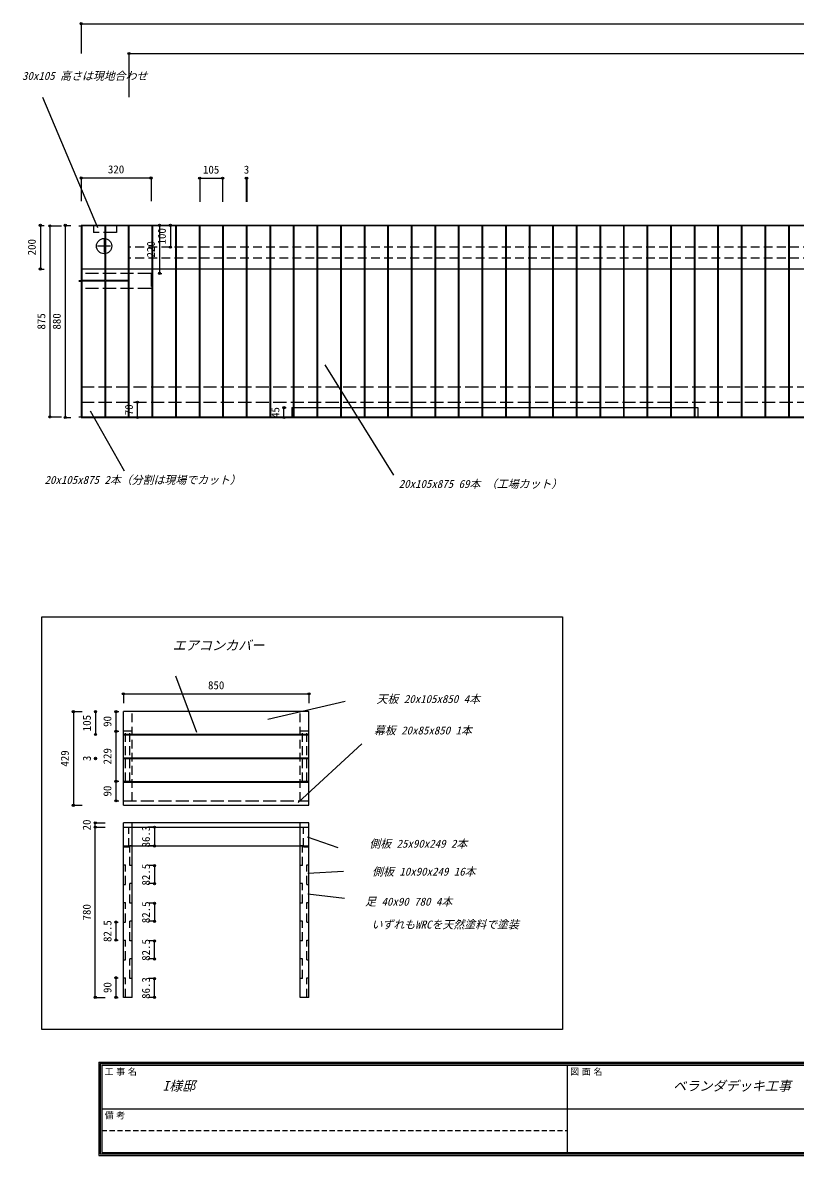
# Model space of a CAD drawing. Units: millimetres at full size. Extents: x -4053 to 4080, y -2538 to 2704.
# Drawn here: x -4053 to -513, y -2538 to 2651 of the extents above; entities that cross this region are included whole.
import ezdxf
from ezdxf.enums import TextEntityAlignment as Align

# ---------------------------------------------------------------- set-up
doc = ezdxf.new("R2010")
doc.units = ezdxf.units.MM
doc.header["$LTSCALE"] = 20
doc.header["$PDMODE"] = 32
doc.header["$PDSIZE"] = 10
for name, pattern in [('DASHED1', [1.8, 1.2, -0.6]), ('DASHED2', [3, 2, -1]), ('DASHED3', [4, 3, -1])]:
    doc.linetypes.add(name, pattern=pattern)
for name, color, linetype in [('0-0_芯', 3, 'Continuous'), ('0-B_文字', 3, 'DASHED2'), ('0-C_寸法', 4, 'Continuous'), ('F-B_文字', 4, 'Continuous')]:
    doc.layers.add(name, color=color, linetype=linetype)
doc.styles.add('ＭＳ ゴシック', font='')
doc.styles.get('ＭＳ ゴシック').set_extended_font_data('MS Gothic')

msp = doc.modelspace()

# ---------------------------------------------------------------- linework, layer by layer
at = {"layer": '0-0_芯'}
for p, q in [((-3782.2, 1720.33), (-3782.2, 845.33)), ((4071.8, 1720.33), (-3782.2, 1720.33)), ((-3677.2, 1720.33), (-3677.2, 1470.33)), ((-3674.2, 1720.33), (-3674.2, 1470.33)), ((-3569.2, 1720.33), (-3569.2, 1470.33)), ((-3566.2, 1720.33), (-3566.2, 845.33)), ((-3461.2, 1720.33), (-3461.2, 845.33)), ((-3458.2, 1720.33), (-3458.2, 845.33)), ((-3353.2, 1720.33), (-3353.2, 845.33)), ((-3350.2, 1720.33), (-3350.2, 845.33)), ((-3245.2, 1720.33), (-3245.2, 845.33)), ((-3242.2, 1720.33), (-3242.2, 845.33)), ((-3137.2, 1720.33), (-3137.2, 845.33)), ((-3134.2, 1720.33), (-3134.2, 845.33)), ((-3029.2, 1720.33), (-3029.2, 845.33)), ((-3026.2, 1720.33), (-3026.2, 845.33)), ((-2921.2, 1720.33), (-2921.2, 845.33)), ((-2918.2, 1720.33), (-2918.2, 845.33)), ((-2813.2, 1720.33), (-2813.2, 845.33)), ((-2810.2, 1720.33), (-2810.2, 845.33)), ((-2705.2, 1720.33), (-2705.2, 845.33)), ((-2702.2, 1720.33), (-2702.2, 845.33)), ((-2597.2, 1720.33), (-2597.2, 845.33)), ((-2594.2, 1720.33), (-2594.2, 845.33)), ((-2489.2, 1720.33), (-2489.2, 845.33)), ((-2486.2, 1720.33), (-2486.2, 845.33)), ((-2381.2, 1720.33), (-2381.2, 845.33)), ((-2378.2, 1720.33), (-2378.2, 845.33)), ((-2273.2, 1720.33), (-2273.2, 845.33)), ((-2270.2, 1720.33), (-2270.2, 845.33)), ((-2165.2, 1720.33), (-2165.2, 845.33)), ((-2162.2, 1720.33), (-2162.2, 845.33)), ((-2057.2, 1720.33), (-2057.2, 845.33)), ((-2054.2, 1720.33), (-2054.2, 845.33)), ((-1949.2, 1720.33), (-1949.2, 845.33)), ((-1946.2, 1720.33), (-1946.2, 845.33)), ((-1841.2, 1720.33), (-1841.2, 845.33)), ((-1838.2, 1720.33), (-1838.2, 845.33)), ((-1733.2, 1720.33), (-1733.2, 845.33)), ((-1730.2, 1720.33), (-1730.2, 845.33)), ((-1625.2, 1720.33), (-1625.2, 845.33)), ((-1622.2, 1720.33), (-1622.2, 845.33)), ((-1517.2, 1720.33), (-1517.2, 845.33)), ((-1514.2, 1720.33), (-1514.2, 845.33)), ((-1409.2, 1720.33), (-1409.2, 845.33)), ((-1406.2, 1720.33), (-1406.2, 845.33)), ((-1301.2, 1720.33), (-1301.2, 845.33)), ((-1298.2, 1720.33), (-1298.2, 845.33)), ((-1193.2, 1720.33), (-1193.2, 845.33)), ((-1190.2, 1720.33), (-1190.2, 845.33)), ((-1085.2, 1720.33), (-1085.2, 845.33)), ((-1082.2, 1720.33), (-1082.2, 845.33)), ((-977.2, 1720.33), (-977.2, 845.33)), ((-974.2, 1720.33), (-974.2, 845.33)), ((-869.2, 1720.33), (-869.2, 845.33)), ((-866.2, 1720.33), (-866.2, 845.33)), ((-761.2, 1720.33), (-761.2, 845.33)), ((-758.2, 1720.33), (-758.2, 845.33)), ((-653.2, 1720.33), (-653.2, 845.33)), ((-650.2, 1720.33), (-650.2, 845.33)), ((-545.2, 1720.33), (-545.2, 845.33)), ((-542.2, 1720.33), (-542.2, 845.33)), ((-3677.2, 1467.33), (-3677.2, 845.33)), ((-3674.2, 1467.33), (-3674.2, 845.33)), ((-3569.2, 1467.33), (-3569.2, 845.33)), ((-3782.2, 845.33), (4071.8, 845.33))]:
    msp.add_line(p, q, dxfattribs=at)
at = {"layer": '0-0_芯', "color": 7}
for p, q in [((-3650.2, 1627.83), (-3710.2, 1627.83)), ((-3680.2, 1657.83), (-3680.2, 1597.83)), ((4074.8, 1522.83), (-3785.2, 1522.83)), ((-2820.2, 887.83), (-2820.2, 842.83))]:
    msp.add_line(p, q, dxfattribs=at)
at = {"layer": '0-0_芯', "color": 134, "linetype": 'DASHED2'}
for p, q in [((3882.8, 1622.83), (-3566.2, 1622.83)), ((3882.8, 1572.83), (-3566.2, 1572.83))]:
    msp.add_line(p, q, dxfattribs=at)
at = {"layer": '0-0_芯', "color": 7}
msp.add_lwpolyline([(-3785.2, 842.83), (4074.8, 842.83), (4074.8, 1722.83), (-3785.2, 1722.83)], close=True, dxfattribs=at)
msp.add_lwpolyline([(-2820.2, 887.83), (-960.2, 887.83), (-960.2, 842.83)], dxfattribs=at)
msp.add_circle((-3680.2, 1627.83), 35, dxfattribs=at)
at = {"layer": '0-B_文字', "color": 7, "linetype": 'Continuous'}
for p, q in [((-3709.49, 1712.09), (-3961.47, 2309.03)), ((-2668.84, 1084.53), (-2353.52, 578)), ((-3744.69, 873.38), (-3588.13, 597.79)), ((-3254.79, -600.51), (-3352.06, -342.37)), ((-2930.33, -539.15), (-2574.98, -457.14)), ((-2790.24, -921.83), (-2499.81, -651.9)), ((-2749.9, -1078.29), (-2608.95, -1127.46)), ((-2746.62, -1245.46), (-2582.73, -1235.63)), ((-2579.45, -1360.19), (-2746.62, -1340.52))]:
    msp.add_line(p, q, dxfattribs=at)
at = {"layer": '0-B_文字'}
for p, q in [((-3551.6, -913.8), (-3551.6, -504.8)), ((-2781.6, -913.8), (-2781.6, -504.8)), ((-3551.6, -594.8), (-3591.6, -594.8)), ((-3581.6, -823.8), (-3581.6, -594.8)), ((-3561.6, -823.8), (-3561.6, -594.8)), ((-2741.6, -594.8), (-2781.6, -594.8)), ((-2771.6, -823.8), (-2771.6, -594.8)), ((-2751.6, -823.8), (-2751.6, -594.8)), ((-3591.6, -823.8), (-3551.6, -823.8)), ((-3551.6, -913.8), (-3551.6, -823.8)), ((-2781.6, -823.8), (-2741.6, -823.8)), ((-2781.6, -913.8), (-2781.6, -823.8)), ((-3566.49, -1124.05), (-3566.49, -1034.05)), ((-2766.49, -1124.05), (-2766.49, -1034.05)), ((-3551.49, -1120.3), (-3561.49, -1120.3)), ((-2771.49, -1120.3), (-2781.49, -1120.3)), ((-2771.49, -1210.3), (-2771.49, -1120.3)), ((-2766.49, -1124.05), (-2741.49, -1124.05)), ((-3551.49, -1210.3), (-3561.49, -1210.3)), ((-2771.49, -1210.3), (-2781.49, -1210.3)), ((-2751.49, -1206.55), (-2741.49, -1206.55)), ((-2751.49, -1296.55), (-2751.49, -1206.55)), ((-3551.49, -1292.8), (-3561.49, -1292.8)), ((-2771.49, -1292.8), (-2781.49, -1292.8)), ((-2771.49, -1382.8), (-2771.49, -1292.8)), ((-2751.49, -1296.55), (-2741.49, -1296.55)), ((-3551.49, -1382.8), (-3561.49, -1382.8)), ((-2771.49, -1382.8), (-2781.49, -1382.8)), ((-3551.49, -1465.3), (-3561.49, -1465.3)), ((-2771.49, -1465.3), (-2781.49, -1465.3)), ((-2771.49, -1555.3), (-2771.49, -1465.3)), ((-2751.49, -1469.05), (-2741.49, -1469.05)), ((-3551.49, -1555.3), (-3561.49, -1555.3)), ((-2771.49, -1555.3), (-2781.49, -1555.3)), ((-3591.49, -1641.55), (-3581.49, -1641.55)), ((-3551.49, -1637.8), (-3561.49, -1637.8)), ((-2771.49, -1637.8), (-2781.49, -1637.8)), ((-2771.49, -1727.8), (-2771.49, -1637.8)), ((-2751.49, -1641.55), (-2741.49, -1641.55)), ((-3551.49, -1727.8), (-3561.49, -1727.8)), ((-2771.49, -1727.8), (-2781.49, -1727.8)), ((-2751.49, -1724.05), (-2741.49, -1724.05)), ((-2751.49, -1814.05), (-2751.49, -1724.05))]:
    msp.add_line(p, q, dxfattribs=at)
at = {"layer": '0-B_文字', "linetype": 'Continuous'}
for p, q in [((-2741.6, -933.8), (-2741.6, -504.8)), ((-2741.6, -825.8), (-3591.6, -825.8)), ((-2741.6, -828.8), (-3591.6, -828.8)), ((-3591.6, -933.8), (-2741.6, -933.8)), ((-2741.49, -1014.05), (-3591.49, -1014.05)), ((-3591.49, -1034.05), (-2741.49, -1034.05)), ((-2781.49, -1814.05), (-2781.49, -1014.05)), ((-2741.49, -1814.05), (-2741.49, -1014.05)), ((-3551.49, -1814.05), (-3591.49, -1814.05)), ((-2741.49, -1814.05), (-2781.49, -1814.05))]:
    msp.add_line(p, q, dxfattribs=at)
at = {"layer": '0-B_文字', "color": 7, "linetype": 'Continuous'}
msp.add_lwpolyline([(-3964.79, -71.01), (-1579.95, -71.01), (-1579.95, -1960.7), (-3964.79, -1960.7)], close=True, dxfattribs=at)
at = {"layer": '0-B_文字'}
for points in [[(-2751.49, -1469.05), (-2751.49, -1379.05), (-2741.49, -1379.05)], [(-2751.49, -1641.55), (-2751.49, -1551.55), (-2741.49, -1551.55)]]:
    msp.add_lwpolyline(points, dxfattribs=at)
at = {"layer": '0-C_寸法'}
for p, q in [((-3785.2, 2646.42), (-3785.2, 2509.83)), ((-3785.2, 2646.42), (4074.8, 2646.42)), ((-3566.2, 2509.83), (-3566.2, 2310.11)), ((-3566.2, 2509.83), (3882.8, 2509.83)), ((-3785.2, 1940), (-3785.2, 1833.58)), ((-3785.2, 1940), (-3465.2, 1940)), ((-3465.2, 1940), (-3465.2, 1833.58)), ((-3242.2, 1938.76), (-3242.2, 1831.09)), ((-3242.2, 1938.76), (-3137.2, 1938.76)), ((-3137.2, 1938.76), (-3137.2, 1831.09)), ((-3029.2, 1938.76), (-3029.2, 1831.09)), ((-3029.2, 1938.76), (-3026.2, 1938.76)), ((-3026.2, 1938.76), (-3026.2, 1831.09)), ((-3972.2, 1722.83), (-3955.47, 1722.83)), ((-3972.2, 1722.83), (-3972.2, 1522.83)), ((-3928.57, 1720.33), (-3875.62, 1720.33)), ((-3928.57, 1720.33), (-3928.57, 845.33)), ((-3857.97, 1722.83), (-3832.3, 1722.83)), ((-3857.97, 1722.83), (-3857.97, 842.83)), ((-3795.4, 1720.33), (-3788.98, 1720.33)), ((-3426.37, 1722.83), (-3415.14, 1722.83)), ((-3426.37, 1722.83), (-3426.37, 1502.83)), ((-3376.3, 1722.83), (-3372.57, 1722.83)), ((-3376.3, 1722.83), (-3376.3, 1622.83)), ((-3376.3, 1622.83), (-3372.57, 1622.83)), ((-3972.2, 1522.83), (-3955.47, 1522.83)), ((-3795.4, 1470.33), (-3788.98, 1470.33)), ((-3795.4, 1467.33), (-3788.98, 1467.33)), ((-3426.37, 1502.83), (-3415.14, 1502.83)), ((-3526.86, 912.83), (-3535.57, 912.83)), ((-3526.86, 842.83), (-3526.86, 912.83)), ((-2856.19, 887.83), (-2846.24, 887.83)), ((-2856.19, 842.83), (-2856.19, 887.83)), ((-3928.57, 845.33), (-3875.62, 845.33)), ((-3857.97, 842.83), (-3832.3, 842.83)), ((-3795.4, 845.33), (-3788.98, 845.33)), ((-3526.86, 842.83), (-3535.57, 842.83)), ((-2856.19, 842.83), (-2846.24, 842.83)), ((-3591.6, -423.36), (-3591.6, -465.95)), ((-3591.6, -423.36), (-2741.6, -423.36)), ((-2741.6, -423.36), (-2741.6, -465.95)), ((-3820.93, -504.8), (-3780.3, -504.8)), ((-3820.93, -504.8), (-3820.93, -933.8)), ((-3719.73, -504.8), (-3713.59, -504.8)), ((-3719.73, -504.8), (-3719.73, -609.8)), ((-3625.71, -504.8), (-3611.98, -504.8)), ((-3625.71, -504.8), (-3625.71, -594.8)), ((-3719.73, -609.8), (-3713.59, -609.8)), ((-3625.71, -594.8), (-3611.98, -594.8)), ((-3625.71, -594.8), (-3625.71, -823.8)), ((-3719.73, -717.8), (-3713.59, -717.8)), ((-3719.73, -717.8), (-3719.73, -720.8)), ((-3719.73, -720.8), (-3713.59, -720.8)), ((-3625.71, -823.8), (-3611.98, -823.8)), ((-3625.71, -823.8), (-3625.71, -913.8)), ((-3820.93, -933.8), (-3780.3, -933.8)), ((-3625.71, -913.8), (-3611.98, -913.8)), ((-3720.49, -1014.05), (-3674.49, -1014.05)), ((-3720.49, -1034.05), (-3720.49, -1014.05)), ((-3720.49, -1034.05), (-3674.49, -1034.05)), ((-3720.49, -1814.05), (-3720.49, -1034.05)), ((-3449.08, -1034.05), (-3476.69, -1034.05)), ((-3449.08, -1034.05), (-3449.08, -1120.3)), ((-3449.08, -1120.3), (-3476.69, -1120.3)), ((-3449.08, -1210.3), (-3476.69, -1210.3)), ((-3449.08, -1210.3), (-3449.08, -1292.8)), ((-3449.08, -1292.8), (-3476.69, -1292.8)), ((-3449.08, -1382.8), (-3476.69, -1382.8)), ((-3449.08, -1382.8), (-3449.08, -1465.3)), ((-3625.42, -1469.05), (-3616.22, -1469.05)), ((-3625.42, -1551.55), (-3625.42, -1469.05)), ((-3449.08, -1465.3), (-3476.69, -1465.3)), ((-3625.42, -1551.55), (-3616.22, -1551.55)), ((-3449.08, -1555.3), (-3476.69, -1555.3)), ((-3449.08, -1637.8), (-3449.08, -1555.3)), ((-3449.08, -1637.8), (-3476.69, -1637.8)), ((-3625.42, -1724.05), (-3616.22, -1724.05)), ((-3625.42, -1814.05), (-3625.42, -1724.05)), ((-3449.08, -1727.8), (-3476.69, -1727.8)), ((-3449.08, -1814.05), (-3449.08, -1727.8)), ((-3720.49, -1814.05), (-3674.49, -1814.05)), ((-3625.42, -1814.05), (-3616.22, -1814.05)), ((-3449.08, -1814.05), (-3476.69, -1814.05))]:
    msp.add_line(p, q, dxfattribs=at)
at = {"layer": '0-C_寸法', "color": 5, "linetype": 'DASHED3'}
for p, q in [((-3728.2, 1720.33), (-3728.2, 1690.33)), ((-3623.2, 1720.33), (-3623.2, 1690.33)), ((-3623.2, 1690.33), (-3728.2, 1690.33))]:
    msp.add_line(p, q, dxfattribs=at)
at = {"layer": '0-C_寸法', "color": 134, "linetype": 'DASHED3'}
for p, q in [((-3465.2, 1502.83), (-3785.2, 1502.83)), ((-3785.2, 982.83), (4074.8, 982.83)), ((-3785.2, 912.83), (4074.8, 912.83))]:
    msp.add_line(p, q, dxfattribs=at)
at = {"layer": '0-C_寸法', "color": 3}
for p, q in [((-3677.2, 1470.33), (-3782.2, 1470.33)), ((-3677.2, 1467.33), (-3782.2, 1467.33)), ((-3569.2, 1470.33), (-3674.2, 1470.33)), ((-3569.2, 1467.33), (-3674.2, 1467.33)), ((-3591.6, -933.8), (-3591.6, -504.8)), ((-2741.6, -504.8), (-3591.6, -504.8)), ((-2741.6, -609.8), (-3591.6, -609.8)), ((-2741.6, -612.8), (-3591.6, -612.8)), ((-2741.6, -717.8), (-3591.6, -717.8)), ((-2741.6, -720.8), (-3591.6, -720.8)), ((-3591.49, -1814.05), (-3591.49, -1014.05)), ((-3551.49, -1814.05), (-3551.49, -1014.05)), ((-3591.49, -1119.05), (-2741.49, -1119.05))]:
    msp.add_line(p, q, dxfattribs=at)
at = {"layer": '0-C_寸法', "color": 3, "linetype": 'DASHED3'}
msp.add_line((-3591.6, -913.8), (-2741.6, -913.8), dxfattribs=at)
at = {"layer": '0-C_寸法', "color": 3, "linetype": 'DASHED2'}
for p, q in [((-3591.49, -1124.05), (-3566.49, -1124.05)), ((-3561.49, -1210.3), (-3561.49, -1120.3)), ((-3591.49, -1206.55), (-3581.49, -1206.55)), ((-3581.49, -1296.55), (-3581.49, -1206.55)), ((-3591.49, -1296.55), (-3581.49, -1296.55)), ((-3561.49, -1382.8), (-3561.49, -1292.8)), ((-3591.49, -1379.05), (-3581.49, -1379.05)), ((-3581.49, -1469.05), (-3581.49, -1379.05)), ((-3591.49, -1469.05), (-3581.49, -1469.05)), ((-3561.49, -1555.3), (-3561.49, -1465.3)), ((-3591.49, -1551.55), (-3581.49, -1551.55)), ((-3581.49, -1641.55), (-3581.49, -1551.55)), ((-3561.49, -1727.8), (-3561.49, -1637.8)), ((-3591.49, -1724.05), (-3581.49, -1724.05)), ((-3581.49, -1814.05), (-3581.49, -1724.05))]:
    msp.add_line(p, q, dxfattribs=at)
at = {"layer": '0-C_寸法', "color": 134, "linetype": 'DASHED3'}
msp.add_lwpolyline([(-3465.2, 1502.83), (-3465.2, 1432.83), (-3785.2, 1432.83)], dxfattribs=at)
at = {"layer": '0-C_寸法', "color": 7}
for p in [(-3785.2, 2646.42), (-3566.2, 2509.83), (-3785.2, 1940), (-3465.2, 1940), (-3242.2, 1938.76), (-3137.2, 1938.76), (-3029.2, 1938.76), (-3026.2, 1938.76), (-3972.2, 1722.83), (-3928.57, 1720.33), (-3857.97, 1722.83), (-3426.37, 1722.83), (-3376.3, 1722.83), (-3376.3, 1622.83), (-3972.2, 1522.83), (-3426.37, 1502.83), (-3526.86, 912.83), (-2856.19, 887.83), (-3928.57, 845.33), (-3857.97, 842.83), (-3526.86, 842.83), (-2856.19, 842.83), (-3591.6, -423.36), (-2741.6, -423.36), (-3820.93, -504.8), (-3719.73, -504.8), (-3625.71, -504.8), (-3719.73, -609.8), (-3625.71, -594.8), (-3719.73, -717.8), (-3719.73, -720.8), (-3625.71, -823.8), (-3820.93, -933.8), (-3625.71, -913.8), (-3720.49, -1014.05), (-3720.49, -1034.05), (-3449.08, -1034.05), (-3449.08, -1120.3), (-3449.08, -1210.3), (-3449.08, -1292.8), (-3449.08, -1382.8), (-3625.42, -1469.05), (-3449.08, -1465.3), (-3625.42, -1551.55), (-3449.08, -1555.3), (-3449.08, -1637.8), (-3625.42, -1724.05), (-3449.08, -1727.8), (-3720.49, -1814.05), (-3625.42, -1814.05), (-3449.08, -1814.05)]:
    msp.add_point(p, dxfattribs=at)
at = {"layer": 'F-B_文字', "color": 3}
for p, q in [((-3704.52, -2110.93), (3815.48, -2110.93)), ((-3704.52, -2110.93), (-3704.52, -2537.6)), ((-3697.85, -2117.6), (3808.81, -2117.6)), ((-3697.85, -2117.6), (-3697.85, -2530.93)), ((-3691.19, -2124.26), (3802.15, -2124.26)), ((-1557.85, -2124.26), (-1557.85, -2524.26)), ((-3691.19, -2324.26), (575.48, -2324.26)), ((-3704.52, -2537.6), (3815.48, -2537.6)), ((-3697.85, -2530.93), (3808.81, -2530.93))]:
    msp.add_line(p, q, dxfattribs=at)
at = {"layer": 'F-B_文字', "color": 3, "linetype": 'DASHED1'}
msp.add_line((-3691.19, -2424.26), (-1557.85, -2424.26), dxfattribs=at)
at = {"layer": 'F-B_文字', "color": 3}
msp.add_lwpolyline([(-3691.19, -2124.26), (-3691.19, -2524.26), (3802.15, -2524.26)], dxfattribs=at)

# ---------------------------------------------------------------- texts
at = {"layer": '0-B_文字', "color": 7, "style": 'ＭＳ ゴシック', "oblique": 15}
for s, p in [('30x105 高さは現地合わせ', (-4056.06, 2378.1)), ('20x105x875 2本（分割は現場でカット）', (-3952.92, 527.23)), ('20x105x875 69本 （工場カット）', (-2330.21, 508.98)), ('天板 20x105x850 4本', (-2431.76, -476.36)), ('幕板 20x85x850 1本', (-2444.01, -620.36)), ('側板 25x90x249 2本', (-2465.06, -1139.29)), ('側板 10x90x249 16本', (-2452.26, -1267.13)), ('足 40x90 780 4本', (-2484.12, -1404.8)), ('いずれもWRCを天然塗料で塗装', (-2454.7, -1509.69))]:
    msp.add_text(s, height=36.66, dxfattribs=at).set_placement(p, align=Align.BOTTOM_LEFT)
at = {"layer": '0-B_文字', "style": 'ＭＳ ゴシック', "oblique": 15}
msp.add_text('エアコンカバー', height=43.99, dxfattribs=at).set_placement((-3366.23, -236.21), align=Align.BOTTOM_LEFT)
at = {"layer": '0-C_寸法', "color": 7, "style": 'ＭＳ ゴシック'}
for s, p in [('320', (-3662.7, 1950)), ('105', (-3227.2, 1948.76)), ('3', (-3040.2, 1948.76)), ('850', (-3204.1, -413.36))]:
    msp.add_text(s, height=36.66, dxfattribs=at).set_placement(p, align=Align.BOTTOM_LEFT)
for s, p in [('100', (-3386.3, 1635.33)), ('200', (-3982.2, 1585.33)), ('220', (-3436.37, 1575.33)), ('875', (-3938.57, 1245.33)), ('880', (-3867.97, 1245.33)), ('70', (-3536.86, 852.83)), ('45', (-2866.19, 840.33)), ('105', (-3729.73, -594.8)), ('90', (-3635.71, -574.8)), ('429', (-3830.93, -756.8)), ('3', (-3729.73, -731.8)), ('229', (-3635.71, -746.8)), ('90', (-3635.71, -893.8)), ('20', (-3730.49, -1049.05)), ('86.3', (-3459.08, -1127.18)), ('82.5', (-3459.08, -1301.55)), ('780', (-3730.49, -1461.55)), ('82.5', (-3459.08, -1474.05)), ('82.5', (-3635.42, -1560.3)), ('82.5', (-3459.08, -1646.55)), ('90', (-3635.42, -1794.05)), ('86.3', (-3459.08, -1820.93))]:
    msp.add_text(s, height=36.66, rotation=90, dxfattribs=at).set_placement(p, align=Align.BOTTOM_LEFT)
at = {"layer": 'F-B_文字', "style": 'ＭＳ ゴシック'}
for s, p in [('工', (-3677.85, -2177.6)), ('事', (-3624.52, -2177.6)), ('名', (-3571.19, -2177.6)), ('図', (-1544.52, -2177.6)), ('面', (-1491.19, -2177.6)), ('名', (-1437.85, -2177.6)), ('備', (-3677.85, -2377.6)), ('考', (-3624.52, -2377.6))]:
    msp.add_text(s, height=29.33, dxfattribs=at).set_placement(p, align=Align.BOTTOM_LEFT)
at = {"layer": 'F-B_文字', "color": 3, "style": 'ＭＳ ゴシック', "oblique": 15}
for s, p in [('I様邸', (-3412.19, -2254.65)), ('ベランダデッキ工事', (-1073.25, -2254.65))]:
    msp.add_text(s, height=43.99, dxfattribs=at).set_placement(p, align=Align.BOTTOM_LEFT)

doc.saveas('drawing.dxf')
